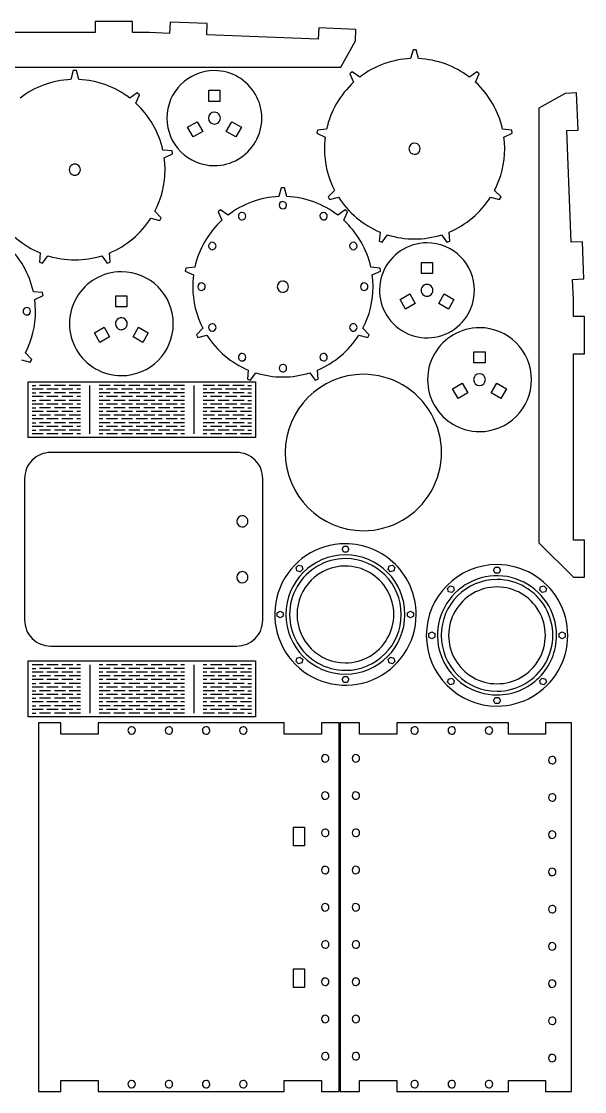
# Model space of a CAD drawing. Header units: millimetres. Extents: x -2305 to 1184, y -190 to 1638.
# Drawn here: x -705.7 to -478.8, y -189.8 to 241.2 of the extents above; entities that cross this region are included whole.
import ezdxf

# ---------------------------------------------------------------- set-up
doc = ezdxf.new("R2010")
doc.units = ezdxf.units.MM

msp = doc.modelspace()

# ---------------------------------------------------------------- linework, layer by layer
at = {"color": 7, "linetype": 'Continuous'}
for p, q in [((-661.02, 241.23), (-676.02, 241.23)), ((-676.02, 241.23), (-676.02, 236.7)), ((-661.02, 236.7), (-661.02, 241.23)), ((-645.86, 240.91), (-646.03, 236.38)), ((-630.88, 240.33), (-645.86, 240.91)), ((-631.05, 235.8), (-630.88, 240.33)), ((-585.93, 238.59), (-586.1, 234.04)), ((-570.94, 238.01), (-585.93, 238.59)), ((-571.12, 233.46), (-570.94, 238.01)), ((-676.02, 236.7), (-750.99, 236.7)), ((-654.15, 236.7), (-661.02, 236.7)), ((-646.03, 236.38), (-654.15, 236.7)), ((-586.1, 234.04), (-631.05, 235.8)), ((-577.06, 222.82), (-571.12, 233.46)), ((-547.94, 229.82), (-548.93, 226.24)), ((-546.71, 229.82), (-547.94, 229.82)), ((-545.72, 226.24), (-546.71, 229.82)), ((-752.11, 222.82), (-577.06, 222.82)), ((-684.82, 221.39), (-685.81, 217.81)), ((-683.59, 221.39), (-684.82, 221.39)), ((-682.59, 217.81), (-683.59, 221.39)), ((-572.48, 220.88), (-573.41, 220.09)), ((-573.41, 220.09), (-571.88, 216.71)), ((-569.42, 218.78), (-572.48, 220.88)), ((-522.17, 220.88), (-525.23, 218.78)), ((-522.77, 216.71), (-521.23, 220.09)), ((-521.23, 220.09), (-522.17, 220.88)), ((-659.05, 212.46), (-662.11, 210.36)), ((-659.64, 208.29), (-658.11, 211.67)), ((-658.11, 211.67), (-659.05, 212.46)), ((-630.23, 213.51), (-625.73, 213.51)), ((-630.23, 209.01), (-630.23, 213.51)), ((-625.73, 213.51), (-625.73, 209.01)), ((-486.58, 212.24), (-497.21, 206.3)), ((-482.03, 212.42), (-486.58, 212.24)), ((-481.45, 197.43), (-482.03, 212.42)), ((-625.73, 209.01), (-630.23, 209.01)), ((-497.21, 206.3), (-497.21, 31.25)), ((-638.84, 198.59), (-634.95, 200.84)), ((-636.59, 194.7), (-638.84, 198.59)), ((-634.95, 200.84), (-632.7, 196.94)), ((-623.26, 196.94), (-621.01, 200.84)), ((-621.01, 200.84), (-617.12, 198.59)), ((-617.12, 198.59), (-619.36, 194.7)), ((-632.7, 196.94), (-636.59, 194.7)), ((-619.36, 194.7), (-623.26, 196.94)), ((-586.47, 197.47), (-586.68, 196.27)), ((-586.68, 196.27), (-583.33, 194.67)), ((-582.78, 197.83), (-586.47, 197.47)), ((-508.17, 197.47), (-511.86, 197.83)), ((-511.31, 194.67), (-507.96, 196.27)), ((-507.96, 196.27), (-508.17, 197.47)), ((-485.99, 197.26), (-481.45, 197.43)), ((-484.24, 152.31), (-485.99, 197.26)), ((-645.05, 189.05), (-648.74, 189.41)), ((-648.19, 186.24), (-644.84, 187.84)), ((-644.84, 187.84), (-645.05, 189.05)), ((-601.01, 174.24), (-602, 170.67)), ((-599.78, 174.24), (-601.01, 174.24)), ((-598.79, 170.67), (-599.78, 174.24)), ((-579.55, 173.19), (-582.15, 170.55)), ((-512.48, 170.55), (-515.08, 173.19)), ((-582.15, 170.55), (-581.54, 169.48)), ((-581.54, 169.48), (-577.94, 170.41)), ((-516.69, 170.41), (-513.1, 169.48)), ((-513.1, 169.48), (-512.48, 170.55)), ((-649.37, 162.12), (-651.97, 164.77)), ((-625.55, 165.31), (-626.49, 164.52)), ((-626.49, 164.52), (-624.95, 161.14)), ((-622.49, 163.21), (-625.55, 165.31)), ((-575.24, 165.31), (-578.3, 163.21)), ((-575.84, 161.15), (-574.3, 164.52)), ((-574.3, 164.52), (-575.24, 165.31)), ((-653.58, 161.99), (-649.98, 161.06)), ((-649.98, 161.06), (-649.37, 162.12)), ((-561.24, 156.38), (-561.53, 152.69)), ((-560.38, 152.27), (-558.23, 155.28)), ((-536.41, 155.28), (-534.26, 152.27)), ((-533.1, 152.69), (-533.39, 156.39)), ((-561.53, 152.69), (-560.38, 152.27)), ((-534.26, 152.27), (-533.1, 152.69)), ((-479.71, 152.49), (-484.24, 152.31)), ((-479.13, 137.5), (-479.71, 152.49)), ((-698.12, 147.96), (-698.41, 144.27)), ((-697.26, 143.85), (-695.11, 146.86)), ((-673.29, 146.86), (-671.14, 143.85)), ((-669.99, 144.27), (-670.28, 147.96)), ((-698.41, 144.27), (-697.26, 143.85)), ((-671.14, 143.85), (-669.99, 144.27)), ((-635.85, 142.26), (-639.55, 141.9)), ((-561.24, 141.91), (-564.93, 142.26)), ((-544.56, 144.17), (-540.07, 144.17)), ((-544.56, 139.67), (-544.56, 144.17)), ((-540.07, 144.17), (-540.07, 139.67)), ((-639.55, 141.9), (-639.76, 140.69)), ((-639.76, 140.69), (-636.4, 139.1)), ((-564.38, 139.1), (-561.03, 140.7)), ((-561.03, 140.7), (-561.24, 141.91)), ((-540.07, 139.67), (-544.56, 139.67)), ((-483.65, 137.33), (-479.13, 137.5)), ((-483.34, 129.21), (-483.65, 137.33)), ((-697.21, 132.02), (-700.9, 132.38)), ((-700.35, 129.21), (-697, 130.81)), ((-697, 130.81), (-697.21, 132.02)), ((-667.71, 130.73), (-663.22, 130.73)), ((-667.71, 126.23), (-667.71, 130.73)), ((-663.22, 130.73), (-663.22, 126.23)), ((-553.18, 129.25), (-549.28, 131.5)), ((-549.28, 131.5), (-547.03, 127.6)), ((-537.6, 127.6), (-535.35, 131.5)), ((-535.35, 131.5), (-531.45, 129.25)), ((-663.22, 126.23), (-667.71, 126.23)), ((-550.93, 125.35), (-553.18, 129.25)), ((-547.03, 127.6), (-550.93, 125.35)), ((-533.7, 125.35), (-537.6, 127.6)), ((-531.45, 129.25), (-533.7, 125.35)), ((-483.34, 122.34), (-483.34, 129.21)), ((-478.81, 122.34), (-483.34, 122.34)), ((-478.81, 107.34), (-478.81, 122.34)), ((-676.33, 115.8), (-672.43, 118.05)), ((-672.43, 118.05), (-670.18, 114.16)), ((-660.74, 114.16), (-658.49, 118.05)), ((-658.49, 118.05), (-654.6, 115.8)), ((-632.62, 117.62), (-635.22, 114.98)), ((-565.56, 114.98), (-568.16, 117.63)), ((-674.08, 111.91), (-676.33, 115.8)), ((-670.18, 114.16), (-674.08, 111.91)), ((-656.85, 111.91), (-660.74, 114.16)), ((-654.6, 115.8), (-656.85, 111.91)), ((-635.22, 114.98), (-634.61, 113.91)), ((-634.61, 113.91), (-631.01, 114.84)), ((-569.77, 114.84), (-566.17, 113.92)), ((-566.17, 113.92), (-565.56, 114.98)), ((-523.4, 108.2), (-518.91, 108.2)), ((-523.4, 103.7), (-523.4, 108.2)), ((-518.91, 108.2), (-518.91, 103.7)), ((-705.74, 104.95), (-702.14, 104.03)), ((-701.53, 105.09), (-704.13, 107.74)), ((-702.14, 104.03), (-701.53, 105.09)), ((-518.91, 103.7), (-523.4, 103.7)), ((-483.34, 32.37), (-483.34, 107.34)), ((-483.34, 107.34), (-478.81, 107.34)), ((-614.32, 100.82), (-614.6, 97.13)), ((-613.45, 96.7), (-611.3, 99.71)), ((-589.48, 99.71), (-587.33, 96.7)), ((-586.18, 97.12), (-586.47, 100.82)), ((-702.95, 96.1), (-611.48, 96.1)), ((-702.95, 73.61), (-702.95, 96.1)), ((-614.6, 97.13), (-613.45, 96.7)), ((-611.48, 96.1), (-611.48, 73.61)), ((-587.33, 96.7), (-586.18, 97.12)), ((-532.02, 93.28), (-528.12, 95.53)), ((-528.12, 95.53), (-525.88, 91.63)), ((-516.44, 91.63), (-514.19, 95.53)), ((-514.19, 95.53), (-510.29, 93.28)), ((-701.45, 94.6), (-699.95, 94.6)), ((-696.95, 93.1), (-701.45, 93.1)), ((-701.45, 91.61), (-699.95, 91.61)), ((-693.95, 94.6), (-698.45, 94.6)), ((-693.95, 91.61), (-698.45, 91.61)), ((-690.95, 93.1), (-695.45, 93.1)), ((-687.96, 94.6), (-692.45, 94.6)), ((-687.96, 91.61), (-692.45, 91.61)), ((-684.96, 93.1), (-689.45, 93.1)), ((-681.96, 94.6), (-686.46, 94.6)), ((-681.96, 91.61), (-686.46, 91.61)), ((-681.96, 93.1), (-683.46, 93.1)), ((-678.21, 75.08), (-678.21, 94.57)), ((-669.96, 94.6), (-674.46, 94.6)), ((-672.96, 93.1), (-674.46, 93.1)), ((-669.96, 91.61), (-674.46, 91.61)), ((-666.96, 93.1), (-671.46, 93.1)), ((-663.96, 94.6), (-668.46, 94.6)), ((-663.96, 91.61), (-668.46, 91.61)), ((-660.97, 93.1), (-665.46, 93.1)), ((-657.97, 94.6), (-662.46, 94.6)), ((-657.97, 91.61), (-662.46, 91.61)), ((-654.97, 93.1), (-659.47, 93.1)), ((-651.97, 94.6), (-656.47, 94.6)), ((-651.97, 91.61), (-656.47, 91.61)), ((-648.97, 93.1), (-653.47, 93.1)), ((-645.97, 94.6), (-650.47, 94.6)), ((-645.97, 91.61), (-650.47, 91.61)), ((-642.97, 93.1), (-647.47, 93.1)), ((-639.97, 94.6), (-644.47, 94.6)), ((-639.97, 91.61), (-644.47, 91.61)), ((-639.97, 93.1), (-641.47, 93.1)), ((-636.23, 94.57), (-636.23, 75.08)), ((-627.98, 94.6), (-632.48, 94.6)), ((-630.98, 93.1), (-632.48, 93.1)), ((-627.98, 91.61), (-632.48, 91.61)), ((-624.98, 93.1), (-629.48, 93.1)), ((-621.98, 94.6), (-626.48, 94.6)), ((-621.98, 91.61), (-626.48, 91.61)), ((-618.98, 93.1), (-623.48, 93.1)), ((-615.98, 94.6), (-620.48, 94.6)), ((-615.98, 91.61), (-620.48, 91.61)), ((-612.98, 93.1), (-617.48, 93.1)), ((-614.48, 94.6), (-612.98, 94.6)), ((-614.48, 91.61), (-612.98, 91.61)), ((-529.77, 89.38), (-532.02, 93.28)), ((-525.88, 91.63), (-529.77, 89.38)), ((-512.54, 89.38), (-516.44, 91.63)), ((-510.29, 93.28), (-512.54, 89.38)), ((-696.95, 90.11), (-701.45, 90.11)), ((-701.45, 88.61), (-699.95, 88.61)), ((-696.95, 87.11), (-701.45, 87.11)), ((-693.95, 88.61), (-698.45, 88.61)), ((-690.95, 90.11), (-695.45, 90.11)), ((-690.95, 87.11), (-695.45, 87.11)), ((-687.96, 88.61), (-692.45, 88.61)), ((-684.96, 90.11), (-689.45, 90.11)), ((-684.96, 87.11), (-689.45, 87.11)), ((-681.96, 88.61), (-686.46, 88.61)), ((-681.96, 90.11), (-683.46, 90.11)), ((-681.96, 87.11), (-683.46, 87.11)), ((-672.96, 90.11), (-674.46, 90.11)), ((-669.96, 88.61), (-674.46, 88.61)), ((-672.96, 87.11), (-674.46, 87.11)), ((-666.96, 90.11), (-671.46, 90.11)), ((-666.96, 87.11), (-671.46, 87.11)), ((-663.96, 88.61), (-668.46, 88.61)), ((-660.97, 90.11), (-665.46, 90.11)), ((-660.97, 87.11), (-665.46, 87.11)), ((-657.97, 88.61), (-662.46, 88.61)), ((-654.97, 90.11), (-659.47, 90.11)), ((-654.97, 87.11), (-659.47, 87.11)), ((-651.97, 88.61), (-656.47, 88.61)), ((-648.97, 90.11), (-653.47, 90.11)), ((-648.97, 87.11), (-653.47, 87.11)), ((-645.97, 88.61), (-650.47, 88.61)), ((-642.97, 90.11), (-647.47, 90.11)), ((-642.97, 87.11), (-647.47, 87.11)), ((-639.97, 88.61), (-644.47, 88.61)), ((-639.97, 90.11), (-641.47, 90.11)), ((-639.97, 87.11), (-641.47, 87.11)), ((-630.98, 90.11), (-632.48, 90.11)), ((-627.98, 88.61), (-632.48, 88.61)), ((-630.98, 87.11), (-632.48, 87.11)), ((-624.98, 90.11), (-629.48, 90.11)), ((-624.98, 87.11), (-629.48, 87.11)), ((-621.98, 88.61), (-626.48, 88.61)), ((-618.98, 90.11), (-623.48, 90.11)), ((-618.98, 87.11), (-623.48, 87.11)), ((-615.98, 88.61), (-620.48, 88.61)), ((-612.98, 90.11), (-617.48, 90.11)), ((-612.98, 87.11), (-617.48, 87.11)), ((-614.48, 88.61), (-612.98, 88.61)), ((-701.45, 85.61), (-699.95, 85.61)), ((-696.95, 84.11), (-701.45, 84.11)), ((-701.45, 82.61), (-699.95, 82.61)), ((-693.95, 85.61), (-698.45, 85.61)), ((-693.95, 82.61), (-698.45, 82.61)), ((-690.95, 84.11), (-695.45, 84.11)), ((-687.96, 85.61), (-692.45, 85.61)), ((-687.96, 82.61), (-692.45, 82.61)), ((-684.96, 84.11), (-689.45, 84.11)), ((-681.96, 85.61), (-686.46, 85.61)), ((-681.96, 82.61), (-686.46, 82.61)), ((-681.96, 84.11), (-683.46, 84.11)), ((-669.96, 85.61), (-674.46, 85.61)), ((-672.96, 84.11), (-674.46, 84.11)), ((-669.96, 82.61), (-674.46, 82.61)), ((-666.96, 84.11), (-671.46, 84.11)), ((-663.96, 85.61), (-668.46, 85.61)), ((-663.96, 82.61), (-668.46, 82.61)), ((-660.97, 84.11), (-665.46, 84.11)), ((-657.97, 85.61), (-662.46, 85.61)), ((-657.97, 82.61), (-662.46, 82.61)), ((-654.97, 84.11), (-659.47, 84.11)), ((-651.97, 85.61), (-656.47, 85.61)), ((-651.97, 82.61), (-656.47, 82.61)), ((-648.97, 84.11), (-653.47, 84.11)), ((-645.97, 85.61), (-650.47, 85.61)), ((-645.97, 82.61), (-650.47, 82.61)), ((-642.97, 84.11), (-647.47, 84.11)), ((-639.97, 85.61), (-644.47, 85.61)), ((-639.97, 82.61), (-644.47, 82.61)), ((-639.97, 84.11), (-641.47, 84.11)), ((-627.98, 85.61), (-632.48, 85.61)), ((-630.98, 84.11), (-632.48, 84.11)), ((-627.98, 82.61), (-632.48, 82.61)), ((-624.98, 84.11), (-629.48, 84.11)), ((-621.98, 85.61), (-626.48, 85.61)), ((-621.98, 82.61), (-626.48, 82.61)), ((-618.98, 84.11), (-623.48, 84.11)), ((-615.98, 85.61), (-620.48, 85.61)), ((-615.98, 82.61), (-620.48, 82.61)), ((-612.98, 84.11), (-617.48, 84.11)), ((-614.48, 85.61), (-612.98, 85.61)), ((-614.48, 82.61), (-612.98, 82.61)), ((-696.95, 81.11), (-701.45, 81.11)), ((-701.45, 79.61), (-699.95, 79.61)), ((-696.95, 78.11), (-701.45, 78.11)), ((-693.95, 79.61), (-698.45, 79.61)), ((-690.95, 81.11), (-695.45, 81.11)), ((-690.95, 78.11), (-695.45, 78.11)), ((-687.96, 79.61), (-692.45, 79.61)), ((-684.96, 81.11), (-689.45, 81.11)), ((-684.96, 78.11), (-689.45, 78.11)), ((-681.96, 79.61), (-686.46, 79.61)), ((-681.96, 81.11), (-683.46, 81.11)), ((-681.96, 78.11), (-683.46, 78.11)), ((-672.96, 81.11), (-674.46, 81.11)), ((-669.96, 79.61), (-674.46, 79.61)), ((-672.96, 78.11), (-674.46, 78.11)), ((-666.96, 81.11), (-671.46, 81.11)), ((-666.96, 78.11), (-671.46, 78.11)), ((-663.96, 79.61), (-668.46, 79.61)), ((-660.97, 81.11), (-665.46, 81.11)), ((-660.97, 78.11), (-665.46, 78.11)), ((-657.97, 79.61), (-662.46, 79.61)), ((-654.97, 81.11), (-659.47, 81.11)), ((-654.97, 78.11), (-659.47, 78.11)), ((-651.97, 79.61), (-656.47, 79.61)), ((-648.97, 81.11), (-653.47, 81.11)), ((-648.97, 78.11), (-653.47, 78.11)), ((-645.97, 79.61), (-650.47, 79.61)), ((-642.97, 81.11), (-647.47, 81.11)), ((-642.97, 78.11), (-647.47, 78.11)), ((-639.97, 79.61), (-644.47, 79.61)), ((-639.97, 81.11), (-641.47, 81.11)), ((-639.97, 78.11), (-641.47, 78.11)), ((-630.98, 81.11), (-632.48, 81.11)), ((-627.98, 79.61), (-632.48, 79.61)), ((-630.98, 78.11), (-632.48, 78.11)), ((-624.98, 81.11), (-629.48, 81.11)), ((-624.98, 78.11), (-629.48, 78.11)), ((-621.98, 79.61), (-626.48, 79.61)), ((-618.98, 81.11), (-623.48, 81.11)), ((-618.98, 78.11), (-623.48, 78.11)), ((-615.98, 79.61), (-620.48, 79.61)), ((-612.98, 81.11), (-617.48, 81.11)), ((-612.98, 78.11), (-617.48, 78.11)), ((-614.48, 79.61), (-612.98, 79.61)), ((-611.48, 73.61), (-702.95, 73.61)), ((-701.45, 76.61), (-699.95, 76.61)), ((-696.95, 75.11), (-701.45, 75.11)), ((-693.95, 76.61), (-698.45, 76.61)), ((-690.95, 75.11), (-695.45, 75.11)), ((-687.96, 76.61), (-692.45, 76.61)), ((-684.96, 75.11), (-689.45, 75.11)), ((-681.96, 76.61), (-686.46, 76.61)), ((-681.96, 75.11), (-683.46, 75.11)), ((-669.96, 76.61), (-674.46, 76.61)), ((-672.96, 75.11), (-674.46, 75.11)), ((-666.96, 75.11), (-671.46, 75.11)), ((-663.96, 76.61), (-668.46, 76.61)), ((-660.97, 75.11), (-665.46, 75.11)), ((-657.97, 76.61), (-662.46, 76.61)), ((-654.97, 75.11), (-659.47, 75.11)), ((-651.97, 76.61), (-656.47, 76.61)), ((-648.97, 75.11), (-653.47, 75.11)), ((-645.97, 76.61), (-650.47, 76.61)), ((-642.97, 75.11), (-647.47, 75.11)), ((-639.97, 76.61), (-644.47, 76.61)), ((-639.97, 75.11), (-641.47, 75.11)), ((-627.98, 76.61), (-632.48, 76.61)), ((-630.98, 75.11), (-632.48, 75.11)), ((-624.98, 75.11), (-629.48, 75.11)), ((-621.98, 76.61), (-626.48, 76.61)), ((-618.98, 75.11), (-623.48, 75.11)), ((-615.98, 76.61), (-620.48, 76.61)), ((-612.98, 75.11), (-617.48, 75.11)), ((-614.48, 76.61), (-612.98, 76.61)), ((-618.98, 67.61), (-693.95, 67.61)), ((-704.45, 57.12), (-704.45, 0.14)), ((-608.49, 0.14), (-608.49, 57.12)), ((-497.21, 31.25), (-483.34, 17.38)), ((-478.81, 32.37), (-483.34, 32.37)), ((-478.81, 17.38), (-478.81, 32.37)), ((-576.56, 28.63), (-575.87, 29.83)), ((-575.87, 27.43), (-576.56, 28.63)), ((-575.87, 29.83), (-574.49, 29.83)), ((-574.49, 27.43), (-575.87, 27.43)), ((-574.49, 29.83), (-573.8, 28.63)), ((-573.8, 28.63), (-574.49, 27.43)), ((-595.07, 21.3), (-594.09, 22.28)), ((-594.09, 22.28), (-592.76, 21.92)), ((-592.76, 21.92), (-592.4, 20.58)), ((-557.96, 20.58), (-557.6, 21.92)), ((-557.6, 21.92), (-556.27, 22.28)), ((-556.27, 22.28), (-555.29, 21.3)), ((-594.71, 19.96), (-595.07, 21.3)), ((-593.38, 19.61), (-594.71, 19.96)), ((-592.4, 20.58), (-593.38, 19.61)), ((-556.98, 19.6), (-557.96, 20.58)), ((-555.65, 19.96), (-556.98, 19.6)), ((-555.29, 21.3), (-555.65, 19.96)), ((-515.49, 20.21), (-514.79, 21.41)), ((-514.79, 19.01), (-515.49, 20.21)), ((-514.79, 21.41), (-513.41, 21.41)), ((-513.41, 19.01), (-514.79, 19.01)), ((-513.41, 21.41), (-512.72, 20.21)), ((-512.72, 20.21), (-513.41, 19.01)), ((-483.34, 17.38), (-478.81, 17.38)), ((-533.99, 12.88), (-533.02, 13.86)), ((-533.02, 13.86), (-531.68, 13.5)), ((-531.68, 13.5), (-531.32, 12.17)), ((-496.88, 12.17), (-496.52, 13.5)), ((-496.52, 13.5), (-495.19, 13.86)), ((-495.19, 13.86), (-494.21, 12.88)), ((-533.64, 11.55), (-533.99, 12.88)), ((-532.3, 11.19), (-533.64, 11.55)), ((-531.32, 12.17), (-532.3, 11.19)), ((-495.9, 11.19), (-496.88, 12.17)), ((-494.57, 11.55), (-495.9, 11.19)), ((-494.21, 12.88), (-494.57, 11.55)), ((-602.62, 3.08), (-601.42, 3.77)), ((-602.62, 1.69), (-602.62, 3.08)), ((-601.42, 1), (-602.62, 1.69)), ((-601.42, 3.77), (-600.22, 3.08)), ((-600.22, 1.7), (-601.42, 1)), ((-600.22, 3.08), (-600.22, 1.7)), ((-550.14, 3.08), (-548.94, 3.77)), ((-550.14, 1.7), (-550.14, 3.08)), ((-548.94, 1), (-550.14, 1.7)), ((-548.94, 3.77), (-547.74, 3.08)), ((-547.74, 1.7), (-548.94, 1)), ((-547.74, 3.08), (-547.74, 1.7)), ((-541.54, -5.34), (-540.34, -4.65)), ((-541.54, -6.72), (-541.54, -5.34)), ((-540.34, -7.41), (-541.54, -6.72)), ((-540.34, -4.65), (-539.15, -5.34)), ((-539.15, -6.72), (-540.34, -7.41)), ((-539.15, -5.34), (-539.15, -6.72)), ((-489.06, -5.34), (-487.86, -4.65)), ((-489.06, -6.72), (-489.06, -5.34)), ((-487.86, -7.41), (-489.06, -6.72)), ((-487.86, -4.65), (-486.66, -5.34)), ((-486.66, -6.72), (-487.86, -7.41)), ((-486.66, -5.34), (-486.66, -6.72)), ((-693.95, -10.36), (-618.98, -10.36)), ((-702.95, -16.35), (-611.48, -16.35)), ((-702.95, -38.85), (-702.95, -16.35)), ((-611.48, -16.35), (-611.48, -38.85)), ((-595.07, -16.52), (-594.71, -15.19)), ((-594.09, -17.51), (-595.07, -16.52)), ((-594.71, -15.19), (-593.38, -14.83)), ((-592.76, -17.15), (-594.09, -17.51)), ((-593.38, -14.83), (-592.4, -15.81)), ((-592.4, -15.81), (-592.76, -17.15)), ((-557.96, -15.81), (-556.98, -14.83)), ((-557.6, -17.15), (-557.96, -15.81)), ((-556.27, -17.5), (-557.6, -17.15)), ((-556.98, -14.83), (-555.65, -15.19)), ((-555.29, -16.52), (-556.27, -17.5)), ((-555.65, -15.19), (-555.29, -16.52)), ((-696.95, -17.85), (-701.45, -17.85)), ((-701.45, -19.35), (-699.95, -19.35)), ((-696.95, -20.85), (-701.45, -20.85)), ((-693.95, -19.35), (-698.45, -19.35)), ((-690.95, -17.85), (-695.45, -17.85)), ((-690.95, -20.85), (-695.45, -20.85)), ((-687.96, -19.35), (-692.45, -19.35)), ((-684.96, -17.85), (-689.45, -17.85)), ((-684.96, -20.85), (-689.45, -20.85)), ((-681.96, -19.35), (-686.46, -19.35)), ((-681.96, -17.85), (-683.46, -17.85)), ((-681.96, -20.85), (-683.46, -20.85)), ((-678.21, -17.88), (-678.21, -37.37)), ((-672.96, -17.85), (-674.46, -17.85)), ((-669.96, -19.35), (-674.46, -19.35)), ((-672.96, -20.85), (-674.46, -20.85)), ((-666.96, -17.85), (-671.46, -17.85)), ((-666.96, -20.85), (-671.46, -20.85)), ((-663.96, -19.35), (-668.46, -19.35)), ((-660.97, -17.85), (-665.46, -17.85)), ((-660.97, -20.85), (-665.46, -20.85)), ((-657.97, -19.35), (-662.46, -19.35)), ((-654.97, -17.85), (-659.47, -17.85)), ((-654.97, -20.85), (-659.47, -20.85)), ((-651.97, -19.35), (-656.47, -19.35)), ((-648.97, -17.85), (-653.47, -17.85)), ((-648.97, -20.85), (-653.47, -20.85)), ((-645.97, -19.35), (-650.47, -19.35)), ((-642.97, -17.85), (-647.47, -17.85)), ((-642.97, -20.85), (-647.47, -20.85)), ((-639.97, -19.35), (-644.47, -19.35)), ((-639.97, -17.85), (-641.47, -17.85)), ((-639.97, -20.85), (-641.47, -20.85)), ((-636.23, -17.88), (-636.23, -37.37)), ((-630.98, -17.85), (-632.48, -17.85)), ((-627.98, -19.35), (-632.48, -19.35)), ((-630.98, -20.85), (-632.48, -20.85)), ((-624.98, -17.85), (-629.48, -17.85)), ((-624.98, -20.85), (-629.48, -20.85)), ((-621.98, -19.35), (-626.48, -19.35)), ((-618.98, -17.85), (-623.48, -17.85)), ((-618.98, -20.85), (-623.48, -20.85)), ((-615.98, -19.35), (-620.48, -19.35)), ((-612.98, -17.85), (-617.48, -17.85)), ((-612.98, -20.85), (-617.48, -20.85)), ((-614.48, -19.35), (-612.98, -19.35)), ((-701.45, -22.35), (-699.95, -22.35)), ((-696.95, -23.85), (-701.45, -23.85)), ((-701.45, -25.35), (-699.95, -25.35)), ((-693.95, -22.35), (-698.45, -22.35)), ((-693.95, -25.35), (-698.45, -25.35)), ((-690.95, -23.85), (-695.45, -23.85)), ((-687.96, -22.35), (-692.45, -22.35)), ((-687.96, -25.35), (-692.45, -25.35)), ((-684.96, -23.85), (-689.45, -23.85)), ((-681.96, -22.35), (-686.46, -22.35)), ((-681.96, -25.35), (-686.46, -25.35)), ((-681.96, -23.85), (-683.46, -23.85)), ((-669.96, -22.35), (-674.46, -22.35)), ((-672.96, -23.85), (-674.46, -23.85)), ((-669.96, -25.35), (-674.46, -25.35)), ((-666.96, -23.85), (-671.46, -23.85)), ((-663.96, -22.35), (-668.46, -22.35)), ((-663.96, -25.35), (-668.46, -25.35)), ((-660.97, -23.85), (-665.46, -23.85)), ((-657.97, -22.35), (-662.46, -22.35)), ((-657.97, -25.35), (-662.46, -25.35)), ((-654.97, -23.85), (-659.47, -23.85)), ((-651.97, -22.35), (-656.47, -22.35)), ((-651.97, -25.35), (-656.47, -25.35)), ((-648.97, -23.85), (-653.47, -23.85)), ((-645.97, -22.35), (-650.47, -22.35)), ((-645.97, -25.35), (-650.47, -25.35)), ((-642.97, -23.85), (-647.47, -23.85)), ((-639.97, -22.35), (-644.47, -22.35)), ((-639.97, -25.35), (-644.47, -25.35)), ((-639.97, -23.85), (-641.47, -23.85)), ((-627.98, -22.35), (-632.48, -22.35)), ((-630.98, -23.85), (-632.48, -23.85)), ((-627.98, -25.35), (-632.48, -25.35)), ((-624.98, -23.85), (-629.48, -23.85)), ((-621.98, -22.35), (-626.48, -22.35)), ((-621.98, -25.35), (-626.48, -25.35)), ((-618.98, -23.85), (-623.48, -23.85)), ((-615.98, -22.35), (-620.48, -22.35)), ((-615.98, -25.35), (-620.48, -25.35)), ((-612.98, -23.85), (-617.48, -23.85)), ((-614.48, -22.35), (-612.98, -22.35)), ((-614.48, -25.35), (-612.98, -25.35)), ((-576.56, -23.86), (-575.87, -22.66)), ((-575.87, -25.05), (-576.56, -23.86)), ((-575.87, -22.66), (-574.49, -22.66)), ((-574.49, -25.05), (-575.87, -25.05)), ((-574.49, -22.66), (-573.8, -23.86)), ((-573.8, -23.86), (-574.49, -25.05)), ((-533.99, -24.94), (-533.64, -23.61)), ((-533.02, -25.92), (-533.99, -24.94)), ((-533.64, -23.61), (-532.3, -23.25)), ((-531.68, -25.56), (-533.02, -25.92)), ((-532.3, -23.25), (-531.32, -24.23)), ((-531.32, -24.23), (-531.68, -25.56)), ((-496.88, -24.23), (-495.9, -23.25)), ((-496.52, -25.56), (-496.88, -24.23)), ((-495.19, -25.92), (-496.52, -25.56)), ((-495.9, -23.25), (-494.57, -23.61)), ((-494.21, -24.94), (-495.19, -25.92)), ((-494.57, -23.61), (-494.21, -24.94)), ((-696.95, -26.85), (-701.45, -26.85)), ((-701.45, -28.35), (-699.95, -28.35)), ((-696.95, -29.85), (-701.45, -29.85)), ((-693.95, -28.35), (-698.45, -28.35)), ((-690.95, -26.85), (-695.45, -26.85)), ((-690.95, -29.85), (-695.45, -29.85)), ((-687.96, -28.35), (-692.45, -28.35)), ((-684.96, -26.85), (-689.45, -26.85)), ((-684.96, -29.85), (-689.45, -29.85)), ((-681.96, -28.35), (-686.46, -28.35)), ((-681.96, -26.85), (-683.46, -26.85)), ((-681.96, -29.85), (-683.46, -29.85)), ((-672.96, -26.85), (-674.46, -26.85)), ((-669.96, -28.35), (-674.46, -28.35)), ((-672.96, -29.85), (-674.46, -29.85)), ((-666.96, -26.85), (-671.46, -26.85)), ((-666.96, -29.85), (-671.46, -29.85)), ((-663.96, -28.35), (-668.46, -28.35)), ((-660.97, -26.85), (-665.46, -26.85)), ((-660.97, -29.85), (-665.46, -29.85)), ((-657.97, -28.35), (-662.46, -28.35)), ((-654.97, -26.85), (-659.47, -26.85)), ((-654.97, -29.85), (-659.47, -29.85)), ((-651.97, -28.35), (-656.47, -28.35)), ((-648.97, -26.85), (-653.47, -26.85)), ((-648.97, -29.85), (-653.47, -29.85)), ((-645.97, -28.35), (-650.47, -28.35)), ((-642.97, -26.85), (-647.47, -26.85)), ((-642.97, -29.85), (-647.47, -29.85)), ((-639.97, -28.35), (-644.47, -28.35)), ((-639.97, -26.85), (-641.47, -26.85)), ((-639.97, -29.85), (-641.47, -29.85)), ((-630.98, -26.85), (-632.48, -26.85)), ((-627.98, -28.35), (-632.48, -28.35)), ((-630.98, -29.85), (-632.48, -29.85)), ((-624.98, -26.85), (-629.48, -26.85)), ((-624.98, -29.85), (-629.48, -29.85)), ((-621.98, -28.35), (-626.48, -28.35)), ((-618.98, -26.85), (-623.48, -26.85)), ((-618.98, -29.85), (-623.48, -29.85)), ((-615.98, -28.35), (-620.48, -28.35)), ((-612.98, -26.85), (-617.48, -26.85)), ((-612.98, -29.85), (-617.48, -29.85)), ((-614.48, -28.35), (-612.98, -28.35)), ((-701.45, -31.35), (-699.95, -31.35)), ((-696.95, -32.85), (-701.45, -32.85)), ((-701.45, -34.35), (-699.95, -34.35)), ((-693.95, -31.35), (-698.45, -31.35)), ((-693.95, -34.35), (-698.45, -34.35)), ((-690.95, -32.85), (-695.45, -32.85)), ((-687.96, -31.35), (-692.45, -31.35)), ((-687.96, -34.35), (-692.45, -34.35)), ((-684.96, -32.85), (-689.45, -32.85)), ((-681.96, -31.35), (-686.46, -31.35)), ((-681.96, -34.35), (-686.46, -34.35)), ((-681.96, -32.85), (-683.46, -32.85)), ((-669.96, -31.35), (-674.46, -31.35)), ((-672.96, -32.85), (-674.46, -32.85)), ((-669.96, -34.35), (-674.46, -34.35)), ((-666.96, -32.85), (-671.46, -32.85)), ((-663.96, -31.35), (-668.46, -31.35)), ((-663.96, -34.35), (-668.46, -34.35)), ((-660.97, -32.85), (-665.46, -32.85)), ((-657.97, -31.35), (-662.46, -31.35)), ((-657.97, -34.35), (-662.46, -34.35)), ((-654.97, -32.85), (-659.47, -32.85)), ((-651.97, -31.35), (-656.47, -31.35)), ((-651.97, -34.35), (-656.47, -34.35)), ((-648.97, -32.85), (-653.47, -32.85)), ((-645.97, -31.35), (-650.47, -31.35)), ((-645.97, -34.35), (-650.47, -34.35)), ((-642.97, -32.85), (-647.47, -32.85)), ((-639.97, -31.35), (-644.47, -31.35)), ((-639.97, -34.35), (-644.47, -34.35)), ((-639.97, -32.85), (-641.47, -32.85)), ((-627.98, -31.35), (-632.48, -31.35)), ((-630.98, -32.85), (-632.48, -32.85)), ((-627.98, -34.35), (-632.48, -34.35)), ((-624.98, -32.85), (-629.48, -32.85)), ((-621.98, -31.35), (-626.48, -31.35)), ((-621.98, -34.35), (-626.48, -34.35)), ((-618.98, -32.85), (-623.48, -32.85)), ((-615.98, -31.35), (-620.48, -31.35)), ((-615.98, -34.35), (-620.48, -34.35)), ((-612.98, -32.85), (-617.48, -32.85)), ((-614.48, -31.35), (-612.98, -31.35)), ((-614.48, -34.35), (-612.98, -34.35)), ((-515.49, -32.27), (-514.79, -31.07)), ((-514.79, -33.47), (-515.49, -32.27)), ((-514.79, -31.07), (-513.41, -31.07)), ((-513.41, -33.47), (-514.79, -33.47)), ((-513.41, -31.07), (-512.72, -32.27)), ((-512.72, -32.27), (-513.41, -33.47)), ((-696.95, -35.85), (-701.45, -35.85)), ((-701.45, -37.35), (-699.95, -37.35)), ((-693.95, -37.35), (-698.45, -37.35)), ((-690.95, -35.85), (-695.45, -35.85)), ((-687.96, -37.35), (-692.45, -37.35)), ((-684.96, -35.85), (-689.45, -35.85)), ((-681.96, -37.35), (-686.46, -37.35)), ((-681.96, -35.85), (-683.46, -35.85)), ((-672.96, -35.85), (-674.46, -35.85)), ((-669.96, -37.35), (-674.46, -37.35)), ((-666.96, -35.85), (-671.46, -35.85)), ((-663.96, -37.35), (-668.46, -37.35)), ((-660.97, -35.85), (-665.46, -35.85)), ((-657.97, -37.35), (-662.46, -37.35)), ((-654.97, -35.85), (-659.47, -35.85)), ((-651.97, -37.35), (-656.47, -37.35)), ((-648.97, -35.85), (-653.47, -35.85)), ((-645.97, -37.35), (-650.47, -37.35)), ((-642.97, -35.85), (-647.47, -35.85)), ((-639.97, -37.35), (-644.47, -37.35)), ((-639.97, -35.85), (-641.47, -35.85)), ((-630.98, -35.85), (-632.48, -35.85)), ((-627.98, -37.35), (-632.48, -37.35)), ((-624.98, -35.85), (-629.48, -35.85)), ((-621.98, -37.35), (-626.48, -37.35)), ((-618.98, -35.85), (-623.48, -35.85)), ((-615.98, -37.35), (-620.48, -37.35)), ((-612.98, -35.85), (-617.48, -35.85)), ((-614.48, -37.35), (-612.98, -37.35)), ((-611.48, -38.85), (-702.95, -38.85)), ((-689.8, -41.32), (-698.8, -41.32)), ((-698.8, -41.32), (-698.8, -189.76)), ((-689.8, -45.82), (-689.8, -41.32)), ((-599.84, -41.32), (-674.81, -41.32)), ((-674.81, -41.32), (-674.81, -45.82)), ((-599.84, -45.82), (-599.84, -41.32)), ((-584.85, -41.32), (-584.85, -45.82)), ((-577.69, -41.32), (-584.85, -41.32)), ((-577.69, -189.76), (-577.69, -41.32)), ((-569.51, -41.32), (-577.35, -41.32)), ((-577.35, -41.32), (-577.35, -189.76)), ((-569.51, -45.81), (-569.51, -41.32)), ((-509.53, -41.32), (-554.51, -41.32)), ((-554.51, -41.32), (-554.51, -45.81)), ((-509.53, -45.81), (-509.53, -41.32)), ((-494.54, -41.32), (-494.54, -45.81)), ((-484.04, -41.32), (-494.54, -41.32)), ((-484.04, -189.76), (-484.04, -41.32)), ((-674.81, -45.82), (-689.8, -45.82)), ((-584.85, -45.82), (-599.84, -45.82)), ((-554.51, -45.81), (-569.51, -45.81)), ((-494.54, -45.81), (-509.53, -45.81)), ((-596.12, -83.3), (-591.62, -83.3)), ((-596.12, -90.8), (-596.12, -83.3)), ((-591.62, -83.3), (-591.62, -90.8)), ((-591.62, -90.8), (-596.12, -90.8)), ((-596.12, -140.28), (-591.62, -140.28)), ((-596.12, -147.78), (-596.12, -140.28)), ((-591.62, -140.28), (-591.62, -147.78)), ((-591.62, -147.78), (-596.12, -147.78)), ((-689.8, -189.76), (-689.8, -185.26)), ((-689.8, -185.26), (-674.81, -185.26)), ((-674.81, -185.26), (-674.81, -189.76)), ((-599.84, -189.76), (-599.84, -185.26)), ((-599.84, -185.26), (-584.85, -185.26)), ((-584.85, -185.26), (-584.85, -189.76)), ((-569.51, -189.76), (-569.51, -185.26)), ((-569.51, -185.26), (-554.51, -185.26)), ((-554.51, -185.26), (-554.51, -189.76)), ((-509.53, -189.76), (-509.53, -185.26)), ((-509.53, -185.26), (-494.54, -185.26)), ((-494.54, -185.26), (-494.54, -189.76)), ((-698.8, -189.76), (-689.8, -189.76)), ((-674.81, -189.76), (-599.84, -189.76)), ((-584.85, -189.76), (-577.69, -189.76)), ((-577.35, -189.76), (-569.51, -189.76)), ((-554.51, -189.76), (-509.53, -189.76)), ((-494.54, -189.76), (-484.04, -189.76))]:
    msp.add_line(p, q, dxfattribs=at)
at = {"color": 7, "linetype": 'Continuous', "flags": 128}
for points in [[(-583.33, 194.67), (-583.58, 192.04), (-583.65, 189.95)], [(-510.99, 189.95), (-511.1, 192.61), (-511.31, 194.67)], [(-647.87, 181.53), (-647.98, 184.19), (-648.19, 186.24)], [(-600.4, 168.68), (-601.04, 168.53), (-601.55, 168.14), (-601.9, 167.18)], [(-598.9, 167.18), (-599.04, 167.83), (-599.44, 168.33), (-600.4, 168.68)], [(-601.9, 167.18), (-601.75, 166.54), (-601.35, 166.03), (-600.4, 165.68)], [(-600.4, 165.68), (-599.75, 165.83), (-599.24, 166.22), (-598.9, 167.18)], [(-583.25, 164.08), (-583.88, 164.28), (-584.51, 164.19), (-585.29, 163.54)], [(-582.7, 162.03), (-582.5, 162.67), (-582.59, 163.31), (-583.25, 164.08)], [(-585.3, 163.54), (-585.49, 162.9), (-585.4, 162.27), (-584.74, 161.49)], [(-584.74, 161.49), (-584.11, 161.29), (-583.48, 161.38), (-582.7, 162.03)], [(-636.41, 139.1), (-636.66, 136.47), (-636.72, 134.38)], [(-564.06, 134.38), (-564.17, 137.04), (-564.38, 139.1)], [(-700.03, 124.49), (-700.14, 127.16), (-700.35, 129.21)]]:
    msp.add_lwpolyline(points, dxfattribs=at)
at = {"color": 7, "linetype": 'Continuous'}
for centre, radius, start, end in [((-547.38, 190.11), 36.16, 92.4594, 127.5498), ((-547.27, 190.11), 36.15, 52.4493, 87.5445), ((-627.98, 202.27), 19.12, 90.0026, 269.9984), ((-627.98, 202.27), 19.12, 269.9983, 90.0008), ((-684.25, 181.68), 36.17, 92.466, 127.5493), ((-684.14, 181.7), 36.15, 52.4464, 87.5428), ((-547.38, 189.98), 36.27, 132.5035, 167.4908), ((-547.29, 189.97), 36.29, 12.522, 47.4909), ((-684.18, 181.54), 36.3, 12.5254, 47.4801), ((-627.98, 202.27), 2.4, 89.998, 269.9942), ((-627.98, 202.27), 2.4, 270.0021, 90.0056), ((-547.43, 189.93), 36.22, 179.968, 207.5187), ((-547.33, 189.95), 2.25, 89.9977, 269.9948), ((-547.33, 189.95), 2.25, 270.001, 90.0065), ((-547.15, 189.91), 36.16, 332.4633, 0.0562), ((-684.21, 181.53), 2.25, 89.9993, 269.9998), ((-684.21, 181.53), 2.25, 269.9993, 90.0016), ((-684.04, 181.49), 36.17, 332.4719, 0.0559), ((-600.45, 134.54), 36.16, 92.4655, 127.5502), ((-600.34, 134.54), 36.16, 52.4469, 87.5391), ((-547.22, 190.03), 36.45, 212.5621, 247.379), ((-547.39, 190), 36.41, 292.6028, 327.4543), ((-616.79, 162.78), 1.5, 89.9822, 270.0156), ((-616.79, 162.78), 1.5, 270.0135, 89.9887), ((-684.12, 181.59), 36.43, 212.5543, 247.3887), ((-684.27, 181.58), 36.42, 292.6031, 327.449), ((-600.45, 134.41), 36.27, 132.508, 167.4955), ((-600.37, 134.39), 36.29, 12.5217, 47.4829), ((-547.35, 189.91), 36.3, 252.5631, 270.0507), ((-547.29, 189.96), 36.34, 269.9581, 287.4256), ((-736.34, 124.5), 36.3, 12.5263, 47.4815), ((-628.8, 150.78), 1.5, 90.0028, 269.9793), ((-628.8, 150.78), 1.5, 270.0028, 90.0151), ((-571.99, 150.78), 1.5, 90.0028, 269.9918), ((-571.99, 150.78), 1.5, 270.0028, 90.0027), ((-542.32, 132.92), 19.13, 89.9959, 0.0034), ((-542.3, 132.94), 19.11, 359.9515, 90.0447), ((-684.24, 181.46), 36.27, 252.5564, 270.0578), ((-684.17, 181.53), 36.34, 269.9608, 287.4257), ((-665.46, 119.48), 20.92, 90.0001, 270.0008), ((-665.46, 119.48), 20.92, 270.0016, 89.9975), ((-600.5, 134.36), 36.22, 179.9656, 207.5191), ((-633.19, 134.38), 1.5, 90.0003, 269.9918), ((-633.19, 134.38), 1.5, 270.0003, 90.0076), ((-600.4, 134.38), 2.25, 90.0026, 269.9906), ((-600.4, 134.38), 2.25, 269.9993, 90.0074), ((-567.59, 134.38), 1.5, 90.0003, 269.9812), ((-600.23, 134.34), 36.17, 332.4689, 0.0573), ((-567.59, 134.38), 1.5, 270.0003, 90.0182), ((-542.32, 132.92), 2.4, 89.9552, 270.0254), ((-542.31, 132.92), 2.4, 269.984, 90.0355), ((-703.57, 124.49), 1.5, 89.9847, 269.9895), ((-703.57, 124.49), 1.5, 270.0159, 90.0098), ((-736.2, 124.46), 36.17, 332.4686, 0.0575), ((-665.46, 119.48), 2.4, 359.9708, 269.9966), ((-665.46, 119.48), 2.39, 269.9119, 0.079), ((-628.8, 117.98), 1.5, 90.0003, 269.9818), ((-628.8, 117.98), 1.5, 270.0003, 90.0176), ((-571.99, 117.98), 1.5, 89.9822, 269.9895), ((-571.99, 117.98), 1.5, 270.0135, 90.0147), ((-521.16, 96.95), 20.92, 89.9993, 270.0028), ((-521.16, 96.95), 20.92, 269.9993, 89.9985), ((-600.31, 134.44), 36.43, 212.5587, 247.3954), ((-600.47, 134.43), 36.42, 292.6082, 327.4554), ((-616.79, 105.98), 1.5, 89.9847, 270.0131), ((-616.79, 105.98), 1.5, 270.0159, 89.9863), ((-584, 105.98), 1.5, 90.016, 269.9629), ((-584, 105.98), 1.5, 269.9847, 90.0364), ((-600.42, 134.36), 36.32, 252.562, 270.0416), ((-600.39, 101.58), 1.5, 90.0135, 269.9764), ((-600.39, 101.58), 1.5, 269.9822, 90.0279), ((-600.37, 134.38), 36.34, 269.9641, 287.4329), ((-521.16, 96.95), 2.4, 90.0067, 269.9743), ((-521.16, 96.95), 2.4, 270.0309, 89.9882), ((-567.94, 67.61), 31.49, 89.9995, 269.9988), ((-567.94, 67.61), 31.49, 269.9995, 90.0022), ((-693.96, 57.12), 10.49, 89.9765, 180.0362), ((-618.98, 57.12), 10.49, 359.958, 90.037), ((-616.73, 39.88), 2.25, 89.9977, 269.9898), ((-616.73, 39.88), 2.25, 269.9977, 90.0149), ((-575.18, 2.39), 28.49, 89.9952, 0.0076), ((-575.16, 2.41), 28.46, 359.9558, 90.0447), ((-575.18, 2.39), 23.99, 90.001, 269.9981), ((-575.18, 2.39), 23.99, 270.001, 89.9999), ((-575.18, 2.39), 22.49, 89.9996, 269.9997), ((-575.18, 2.39), 19.49, 90.0007, 269.9983), ((-575.18, 2.39), 22.49, 270.0008, 89.9999), ((-575.18, 2.39), 19.49, 269.9993, 90.0018), ((-514.1, -6.03), 28.49, 90.0013, 269.9991), ((-514.1, -6.03), 28.49, 269.996, 90.0036), ((-616.73, 17.38), 2.25, 89.9977, 269.9898), ((-616.73, 17.38), 2.25, 269.9977, 90.0149), ((-514.1, -6.03), 23.99, 359.9943, 270.0064), ((-514.1, -6.03), 22.49, 89.9998, 269.9988), ((-514.1, -6.03), 19.49, 89.9993, 269.9998), ((-514.1, -6.03), 22.49, 270.0006, 90.0008), ((-514.1, -6.03), 19.49, 269.9993, 90.0016), ((-693.96, 0.13), 10.49, 179.968, 270.0265), ((-618.98, 0.13), 10.49, 269.9665, 0.033), ((-514.09, -6.05), 23.97, 269.9639, 0.0385), ((-661.31, -44.32), 1.5, 89.9822, 270.0024), ((-661.31, -44.32), 1.5, 270.0135, 90.0018), ((-646.32, -44.32), 1.5, 89.9998, 269.9707), ((-646.32, -44.32), 1.5, 269.9998, 90.0297), ((-631.33, -44.32), 1.5, 90.0003, 269.9697), ((-631.33, -44.32), 1.5, 270.0003, 90.0297), ((-616.33, -44.32), 1.5, 89.9998, 269.9727), ((-616.33, -44.32), 1.5, 269.9998, 90.0277), ((-547.34, -44.32), 1.5, 90.0135, 269.954), ((-547.34, -44.32), 1.5, 269.9822, 90.0503), ((-532.35, -44.32), 1.5, 89.9998, 269.9672), ((-532.35, -44.32), 1.5, 269.9998, 90.0332), ((-517.35, -44.32), 1.5, 90.0003, 269.9859), ((-517.35, -44.32), 1.5, 270.0003, 90.0135), ((-583.35, -55.56), 1.5, 90.0003, 269.9838), ((-583.35, -55.56), 1.5, 270.0003, 90.0155), ((-571.01, -55.56), 1.5, 90.0003, 269.9893), ((-571.01, -55.56), 1.5, 270.0003, 90.01), ((-491.88, -56.31), 1.5, 90.0003, 269.975), ((-491.88, -56.31), 1.5, 270.0003, 90.0244), ((-583.35, -70.56), 1.5, 90.0028, 269.9814), ((-583.35, -70.56), 1.5, 270.0028, 90.013), ((-571.01, -70.56), 1.5, 90.0028, 269.9868), ((-571.01, -70.56), 1.5, 270.0028, 90.0076), ((-491.88, -71.31), 1.5, 90.0028, 269.9725), ((-491.88, -71.31), 1.5, 270.0028, 90.0219), ((-583.35, -85.55), 1.5, 90.0028, 269.9814), ((-583.35, -85.55), 1.5, 270.0028, 90.013), ((-571.01, -85.55), 1.5, 90.0028, 269.9868), ((-571.01, -85.55), 1.5, 270.0028, 90.0076), ((-491.88, -86.3), 1.5, 90.0028, 269.9725), ((-491.88, -86.3), 1.5, 270.0028, 90.0219), ((-583.35, -100.55), 1.5, 90.0003, 269.9838), ((-583.35, -100.55), 1.5, 270.0003, 90.0155), ((-571.01, -100.54), 1.5, 90.0003, 269.9893), ((-571.01, -100.54), 1.5, 270.0003, 90.01), ((-491.88, -101.3), 1.5, 90.0003, 269.975), ((-491.88, -101.3), 1.5, 270.0003, 90.0244), ((-583.35, -115.54), 1.5, 90.0003, 269.9838), ((-583.35, -115.54), 1.5, 270.0003, 90.0155), ((-571.01, -115.54), 1.5, 90.0003, 269.9893), ((-571.01, -115.54), 1.5, 270.0003, 90.01), ((-491.88, -116.29), 1.5, 89.9973, 269.978), ((-491.88, -116.29), 1.5, 269.9973, 90.0274), ((-583.35, -130.53), 1.5, 90.0028, 269.9814), ((-583.35, -130.53), 1.5, 270.0028, 90.013), ((-571.01, -130.53), 1.5, 90.0028, 269.9868), ((-571.01, -130.53), 1.5, 270.0028, 90.0076), ((-491.88, -131.28), 1.5, 90.0028, 269.9725), ((-491.88, -131.28), 1.5, 270.0028, 90.0219), ((-583.35, -145.53), 1.5, 90.0003, 269.9838), ((-583.35, -145.53), 1.5, 270.0003, 90.0155), ((-571.01, -145.53), 1.5, 90.0003, 269.9893), ((-571.01, -145.53), 1.5, 270.0003, 90.01), ((-491.88, -146.28), 1.5, 90.0003, 269.975), ((-491.88, -146.28), 1.5, 270.0003, 90.0244), ((-583.35, -160.52), 1.5, 90.0003, 269.9838), ((-583.35, -160.52), 1.5, 270.0003, 90.0155), ((-571.01, -160.52), 1.5, 90.0003, 269.9893), ((-571.01, -160.52), 1.5, 270.0003, 90.01), ((-491.88, -161.27), 1.5, 90.0003, 269.975), ((-491.88, -161.27), 1.5, 270.0003, 90.0244), ((-583.35, -175.51), 1.5, 90.0028, 269.9814), ((-583.35, -175.51), 1.5, 270.0028, 90.013), ((-571.01, -175.51), 1.5, 90.0028, 269.9868), ((-571.01, -175.51), 1.5, 270.0028, 90.0076), ((-491.88, -176.26), 1.5, 90.0028, 269.9725), ((-491.88, -176.26), 1.5, 270.0028, 90.0219), ((-661.31, -186.76), 1.5, 89.9822, 270.0024), ((-661.31, -186.76), 1.5, 270.0135, 90.0018), ((-646.32, -186.76), 1.5, 89.9998, 269.9707), ((-646.32, -186.76), 1.5, 269.9998, 90.0297), ((-631.33, -186.76), 1.5, 90.0003, 269.9697), ((-631.33, -186.76), 1.5, 270.0003, 90.0297), ((-616.33, -186.76), 1.5, 89.9998, 269.9727), ((-616.33, -186.76), 1.5, 269.9998, 90.0277), ((-547.34, -186.76), 1.5, 90.0135, 269.954), ((-547.34, -186.76), 1.5, 269.9822, 90.0503), ((-532.35, -186.76), 1.5, 89.9998, 269.9672), ((-532.35, -186.76), 1.5, 269.9998, 90.0332), ((-517.35, -186.76), 1.5, 90.0003, 269.9859), ((-517.35, -186.76), 1.5, 270.0003, 90.0135)]:
    msp.add_arc(centre, radius, start, end, dxfattribs=at)

doc.saveas('drawing.dxf')
